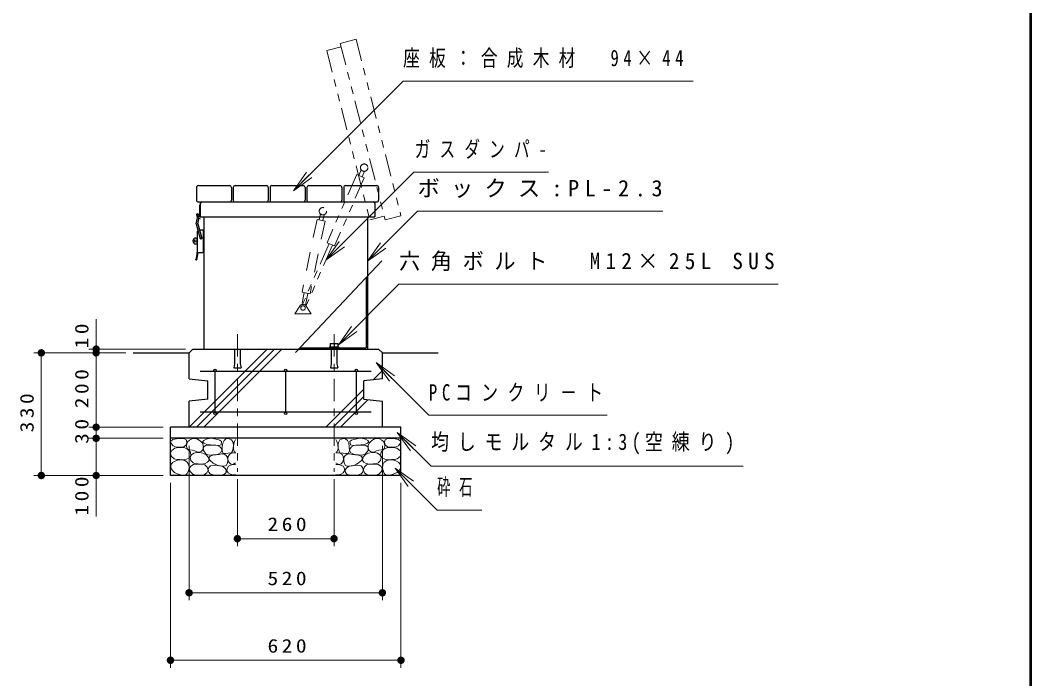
# Model space of a CAD drawing. Units: millimetres on the paper, scale 1:20. Extents: x -365 to 0, y -5 to 257.
# Drawn here: x -135.9 to 0, y 60.4 to 149 of the extents above; entities that cross this region are included whole.
import ezdxf

# ---------------------------------------------------------------- set-up
doc = ezdxf.new("R2010")
doc.units = ezdxf.units.MM
for name, pattern in [('USER1', [4.5, 2.5, -2]), ('USER2', [6, 3, -1, 1, -1]), ('USER3', [8, 3, -1, 1, -1, 1, -1])]:
    doc.linetypes.add(name, pattern=pattern)
doc.layers.add('LY_1', color=7, linetype='Continuous', lineweight=25)
doc.layers.add('LY_3', color=7, linetype='Continuous', lineweight=13)
doc.styles.add('ＭＳ ゴシック', font='')
doc.styles.get('ＭＳ ゴシック').set_extended_font_data('MS Gothic')

# ---------------------------------------------------------------- blocks, each defined once
blk = doc.blocks.new('filled_dot')
at = {"color": 0, "linetype": 'Continuous', "lineweight": -2, "const_width": 1.25}
blk.add_lwpolyline([(-0.625, 0, 1), (0.625, 0, 1)], format="xyb", close=True, dxfattribs=at)

msp = doc.modelspace()

# ---------------------------------------------------------------- linework, layer by layer
at = {"layer": 'LY_1', "linetype": 'USER3', "lineweight": 13}
for p, q in [((-90.756, 146.468), (-92.888, 145.926)), ((-92.888, 145.926), (-86.847, 122.182)), ((-90.756, 146.468), (-84.715, 122.725)), ((-92.765, 145.441), (-94.703, 144.948)), ((-94.703, 144.948), (-88.908, 122.174)), ((-90.669, 128.278), (-94.662, 119.11)), ((-89.66, 127.839), (-93.653, 118.671)), ((-89.66, 127.839), (-90.669, 128.278)), ((-90.067, 128.907), (-90.394, 128.158)), ((-89.609, 128.708), (-89.935, 127.958)), ((-86.97, 122.667), (-88.908, 122.174)), ((-84.715, 122.725), (-86.847, 122.182)), ((-94.387, 118.99), (-97.904, 110.916)), ((-93.928, 118.79), (-97.475, 110.647)), ((-93.653, 118.671), (-94.662, 119.11))]:
    msp.add_line(p, q, dxfattribs=at)
at = {"layer": 'LY_1', "lineweight": 13}
for p, q in [((-99.171, 126.1), (-97.404, 128.575)), ((-99.171, 126.1), (-97.05, 128.221)), ((-96.696, 127.867), (-99.171, 126.1)), ((-94.802, 116.785), (-93.034, 119.259)), ((-94.802, 116.785), (-92.681, 118.906)), ((-92.327, 118.552), (-94.802, 116.785)), ((-89.22, 116.616), (-87.452, 119.091)), ((-89.22, 116.616), (-87.099, 118.737)), ((-86.745, 118.384), (-89.22, 116.616)), ((-125.72, 104.289), (-125.72, 108.801)), ((-93.129, 105.375), (-91.361, 107.85)), ((-93.129, 105.375), (-91.008, 107.496)), ((-90.654, 107.143), (-93.129, 105.375)), ((-113.72, 104.789), (-126.72, 104.789)), ((-121.72, 104.289), (-134.095, 104.289)), ((-133.095, 87.789), (-133.095, 104.289)), ((-125.72, 94.289), (-125.72, 104.289)), ((-86.281, 100.496), (-88.049, 102.971)), ((-88.049, 102.971), (-85.574, 101.203)), ((-88.049, 102.971), (-85.927, 100.85)), ((-116.72, 94.289), (-126.72, 94.289)), ((-125.72, 92.789), (-125.72, 94.289)), ((-116.72, 92.789), (-126.72, 92.789)), ((-125.72, 82.262), (-125.72, 92.789)), ((-115.72, 92.789), (-115.72, 87.789)), ((-115.72, 92.789), (-106.97, 92.789)), ((-84.72, 92.789), (-93.47, 92.789)), ((-83.445, 91.094), (-85.213, 93.569)), ((-85.213, 93.569), (-82.738, 91.801)), ((-85.213, 93.569), (-83.092, 91.448)), ((-84.72, 92.789), (-84.72, 87.789)), ((-113.22, 91.789), (-113.22, 71.009)), ((-87.22, 91.789), (-87.22, 71.009)), ((-83.744, 86.318), (-85.512, 88.793)), ((-85.512, 88.793), (-83.037, 87.026)), ((-85.512, 88.793), (-83.39, 86.672)), ((-116.72, 87.789), (-134.095, 87.789)), ((-115.72, 87.789), (-106.97, 87.789)), ((-106.72, 87.289), (-106.72, 78.289)), ((-93.72, 87.289), (-93.72, 78.289)), ((-84.72, 87.789), (-93.47, 87.789)), ((-115.72, 86.789), (-115.72, 61.931)), ((-84.72, 86.789), (-84.72, 61.931)), ((-93.72, 79.289), (-106.72, 79.289)), ((-87.22, 72.009), (-113.22, 72.009)), ((-84.72, 62.931), (-115.72, 62.931))]:
    msp.add_line(p, q, dxfattribs=at)
at = {"layer": 'LY_1'}
for p, q in [((-112.22, 126.539), (-112.22, 124.839)), ((-111.97, 126.789), (-107.77, 126.789)), ((-107.52, 126.539), (-107.52, 124.839)), ((-107.27, 126.539), (-107.27, 124.839)), ((-107.02, 126.789), (-102.82, 126.789)), ((-102.57, 126.539), (-102.57, 124.839)), ((-102.32, 126.539), (-102.32, 124.839)), ((-102.07, 126.789), (-97.87, 126.789)), ((-97.62, 126.539), (-97.62, 124.839)), ((-97.37, 126.539), (-97.37, 124.839)), ((-97.12, 126.789), (-92.92, 126.789)), ((-92.67, 126.539), (-92.67, 124.839)), ((-92.42, 126.539), (-92.42, 124.839)), ((-92.17, 126.789), (-87.97, 126.789)), ((-87.72, 126.539), (-87.72, 124.839)), ((-111.97, 124.589), (-87.97, 124.589)), ((-111.82, 124.189), (-111.82, 122.739)), ((-111.72, 124.359), (-111.72, 122.589)), ((-88.22, 124.359), (-88.22, 122.589)), ((-112.27, 121.66), (-112.018, 122.859)), ((-112.22, 122.889), (-112.22, 122.839)), ((-112.064, 121.667), (-111.822, 122.818)), ((-112.02, 122.889), (-112.02, 122.839)), ((-111.839, 122.739), (-111.72, 122.739)), ((-111.72, 122.589), (-88.22, 122.589)), ((-111.22, 122.589), (-111.22, 104.789)), ((-89.22, 122.589), (-89.22, 104.789)), ((-112.27, 121.66), (-111.717, 119.662)), ((-112.064, 121.667), (-111.524, 119.715)), ((-112.32, 119.739), (-112.12, 119.739)), ((-112.12, 120.589), (-112.12, 117.789)), ((-111.835, 120.839), (-111.22, 120.839)), ((-111.32, 120.839), (-111.32, 117.789)), ((-112.32, 118.939), (-112.12, 118.939)), ((-112.12, 117.789), (-111.22, 117.789)), ((-112.237, 116.749), (-112.329, 116.789)), ((-98.928, 104.32), (-87.308, 116.689)), ((-89.38, 114.484), (-89.38, 104.949)), ((-113.22, 104.289), (-112.721, 104.789)), ((-113.216, 94.289), (-102.716, 104.789)), ((-112.72, 104.789), (-87.72, 104.789)), ((-112.226, 94.289), (-101.726, 104.789)), ((-111.236, 94.289), (-100.736, 104.789)), ((-107.095, 104.789), (-107.095, 102.789)), ((-106.345, 104.789), (-106.345, 102.789)), ((-98.337, 104.949), (-89.38, 104.949)), ((-94.32, 105.109), (-94.32, 104.949)), ((-94.32, 105.109), (-93.12, 105.109)), ((-94.245, 105.559), (-93.195, 105.559)), ((-94.245, 105.559), (-94.245, 105.109)), ((-94.095, 104.789), (-94.095, 102.789)), ((-93.72, 105.559), (-93.72, 105.109)), ((-93.345, 104.789), (-93.345, 102.789)), ((-93.195, 105.559), (-93.195, 105.109)), ((-93.12, 105.109), (-93.12, 104.949)), ((-87.72, 104.789), (-87.22, 104.289)), ((-120.72, 104.289), (-113.22, 104.289)), ((-113.22, 100.789), (-113.22, 104.289)), ((-87.22, 104.289), (-79.72, 104.289)), ((-87.22, 100.789), (-87.22, 104.289)), ((-107.095, 102.789), (-107.22, 102.289)), ((-107.22, 102.289), (-106.22, 102.289)), ((-106.345, 102.789), (-106.22, 102.289)), ((-94.095, 102.789), (-94.22, 102.289)), ((-94.22, 102.289), (-93.22, 102.289)), ((-93.345, 102.789), (-93.22, 102.289)), ((-113.22, 100.789), (-110.72, 100.539)), ((-88.72, 101.789), (-111.72, 101.789)), ((-109.72, 96.289), (-109.72, 101.789)), ((-100.22, 96.289), (-100.22, 101.789)), ((-90.72, 96.289), (-90.72, 101.789)), ((-87.22, 100.789), (-89.72, 100.539)), ((-88.454, 100.665), (-87.22, 101.9)), ((-110.72, 98.039), (-110.72, 100.539)), ((-94.831, 94.289), (-89.72, 99.4)), ((-89.72, 98.039), (-89.72, 100.539)), ((-110.72, 98.039), (-113.22, 97.789)), ((-93.841, 94.289), (-89.72, 98.41)), ((-92.851, 94.289), (-89.157, 97.982)), ((-89.72, 98.039), (-87.22, 97.789)), ((-113.22, 94.289), (-113.22, 97.789)), ((-87.22, 94.289), (-87.22, 97.789)), ((-88.72, 96.289), (-111.72, 96.289)), ((-115.72, 87.789), (-115.72, 94.289)), ((-84.72, 94.289), (-115.72, 94.289)), ((-84.72, 87.789), (-84.72, 94.289)), ((-84.72, 92.789), (-115.72, 92.789)), ((-84.72, 87.789), (-115.72, 87.789))]:
    msp.add_line(p, q, dxfattribs=at)
at = {"layer": 'LY_1', "linetype": 'USER1', "lineweight": 13}
for p, q in [((-95.551, 122.973), (-95.715, 122.173)), ((-95.061, 122.872), (-95.225, 122.072)), ((-96.008, 122.233), (-98.018, 112.437)), ((-94.931, 122.012), (-96.94, 112.216)), ((-94.931, 122.012), (-96.008, 122.233)), ((-96.941, 112.216), (-98.018, 112.437)), ((-97.724, 112.377), (-98.01, 110.984)), ((-97.234, 112.276), (-97.558, 110.699)), ((-98.986, 109.518), (-98.314, 110.584)), ((-96.797, 109.518), (-97.468, 110.584)), ((-98.986, 109.518), (-96.797, 109.518))]:
    msp.add_line(p, q, dxfattribs=at)
at = {"layer": 'LY_1', "linetype": 'USER2', "lineweight": 13}
for p, q in [((-106.72, 106.789), (-106.72, 88.289)), ((-93.72, 106.789), (-93.72, 88.289))]:
    msp.add_line(p, q, dxfattribs=at)
at = {"layer": 'LY_1', "lineweight": 13}
for points in [[(-99.171, 126.1), (-84.443, 140.828), (-45.431, 140.828)], [(-94.802, 116.785), (-82.993, 128.594), (-64.871, 128.594)], [(-89.22, 116.616), (-82.504, 123.332), (-49.487, 123.332)], [(-93.129, 105.375), (-84.985, 113.519), (-33.977, 113.519)], [(-88.049, 102.971), (-80.978, 95.9), (-56.966, 95.9)], [(-106.958, 92.617), (-107.112, 92.342), (-107.218, 92.048), (-107.267, 91.731), (-107.267, 91.391), (-107.144, 91.007), (-106.983, 90.945)], [(-93.483, 92.617), (-93.328, 92.342), (-93.222, 92.048), (-93.173, 91.731), (-93.173, 91.391), (-93.297, 91.007), (-93.458, 90.945)], [(-85.213, 93.569), (-80.679, 89.035), (-38.667, 89.035)], [(-106.97, 89.483), (-107.354, 89.248), (-107.671, 89.355), (-107.912, 89.644), (-108.009, 89.998), (-107.949, 90.35), (-107.795, 90.604), (-107.565, 90.784), (-107.26, 90.855), (-106.945, 90.821)], [(-93.47, 89.483), (-93.086, 89.248), (-92.769, 89.355), (-92.529, 89.644), (-92.431, 89.998), (-92.491, 90.35), (-92.645, 90.604), (-92.875, 90.784), (-93.18, 90.855), (-93.495, 90.821)], [(-106.97, 87.922), (-107.309, 87.882), (-107.652, 87.947), (-107.965, 88.131), (-108.147, 88.417), (-108.118, 88.752), (-107.924, 89.037), (-107.634, 89.185), (-107.305, 89.248), (-106.97, 89.285)], [(-93.47, 87.922), (-93.132, 87.882), (-92.789, 87.947), (-92.475, 88.131), (-92.293, 88.417), (-92.323, 88.752), (-92.516, 89.037), (-92.807, 89.185), (-93.136, 89.248), (-93.47, 89.285)], [(-85.512, 88.793), (-79.855, 83.136), (-73.854, 83.136)]]:
    msp.add_lwpolyline(points, dxfattribs=at)
for points in [[(-114.453, 91.614), (-114.922, 91.602), (-115.37, 91.787), (-115.631, 92.076), (-115.705, 92.382), (-115.41, 92.629), (-114.924, 92.741), (-114.617, 92.773), (-114.317, 92.779), (-113.921, 92.745), (-113.611, 92.58), (-113.517, 92.271), (-113.598, 91.924), (-113.97, 91.602)], [(-112.161, 90.957), (-112.448, 91.095), (-112.756, 91.193), (-113.113, 91.235), (-113.413, 91.341), (-113.569, 91.695), (-113.512, 92.134), (-113.37, 92.375), (-113.165, 92.556), (-112.821, 92.713), (-112.446, 92.754), (-112.075, 92.66), (-111.74, 92.456), (-111.478, 92.189), (-111.319, 91.862), (-111.302, 91.531), (-111.418, 91.217), (-111.601, 91.023), (-111.839, 90.92)], [(-110.317, 91.896), (-110.567, 91.916), (-110.833, 91.979), (-111.214, 92.13), (-111.405, 92.328), (-111.248, 92.509), (-110.93, 92.663), (-110.526, 92.784), (-110.163, 92.802), (-109.796, 92.735), (-109.396, 92.635), (-109.073, 92.55), (-108.852, 92.37), (-108.922, 91.91), (-109.225, 91.819), (-109.605, 91.868), (-109.97, 91.886)], [(-107.503, 90.833), (-107.961, 90.784), (-108.32, 90.727), (-108.618, 90.759), (-108.784, 91.126), (-108.767, 91.676), (-108.701, 92.138), (-108.519, 92.506), (-108.269, 92.7), (-107.961, 92.779), (-107.515, 92.593), (-107.299, 92.249), (-107.23, 91.837), (-107.274, 91.45), (-107.391, 91.081)], [(-92.937, 90.833), (-92.479, 90.784), (-92.12, 90.727), (-91.822, 90.759), (-91.656, 91.126), (-91.674, 91.676), (-91.739, 92.138), (-91.921, 92.506), (-92.171, 92.7), (-92.479, 92.779), (-92.925, 92.593), (-93.141, 92.249), (-93.21, 91.837), (-93.166, 91.45), (-93.049, 91.081)], [(-90.123, 91.896), (-89.873, 91.916), (-89.607, 91.979), (-89.227, 92.13), (-89.036, 92.328), (-89.192, 92.509), (-89.51, 92.663), (-89.914, 92.784), (-90.277, 92.802), (-90.644, 92.735), (-91.044, 92.635), (-91.368, 92.55), (-91.588, 92.37), (-91.518, 91.91), (-91.215, 91.819), (-90.835, 91.868), (-90.471, 91.886)], [(-88.279, 90.957), (-87.992, 91.095), (-87.684, 91.193), (-87.327, 91.235), (-87.028, 91.341), (-86.871, 91.695), (-86.929, 92.134), (-87.071, 92.375), (-87.275, 92.556), (-87.62, 92.713), (-87.994, 92.754), (-88.365, 92.66), (-88.7, 92.456), (-88.962, 92.189), (-89.121, 91.862), (-89.138, 91.531), (-89.022, 91.217), (-88.839, 91.023), (-88.601, 90.92)], [(-85.987, 91.614), (-85.518, 91.602), (-85.07, 91.787), (-84.809, 92.076), (-84.736, 92.382), (-85.03, 92.629), (-85.516, 92.741), (-85.824, 92.773), (-86.123, 92.779), (-86.519, 92.745), (-86.829, 92.58), (-86.923, 92.271), (-86.842, 91.924), (-86.47, 91.602)], [(-114.453, 89.941), (-114.841, 89.935), (-115.221, 90.053), (-115.591, 90.364), (-115.742, 90.771), (-115.55, 91.167), (-115.147, 91.453), (-114.704, 91.574), (-114.255, 91.577), (-113.799, 91.502), (-113.375, 91.292), (-113.051, 90.917), (-112.967, 90.486), (-113.179, 90.175), (-113.549, 89.966), (-114.007, 89.881)], [(-110.024, 90.557), (-110.512, 90.517), (-110.972, 90.682), (-111.298, 91.131), (-111.307, 91.603), (-110.98, 91.816), (-110.512, 91.882), (-110.118, 91.881), (-109.745, 91.854), (-109.388, 91.807), (-109.062, 91.659), (-108.868, 91.421), (-108.81, 91.143), (-108.99, 90.853), (-109.327, 90.655), (-109.677, 90.559)], [(-90.416, 90.557), (-89.928, 90.517), (-89.468, 90.682), (-89.142, 91.131), (-89.133, 91.603), (-89.46, 91.816), (-89.928, 91.882), (-90.322, 91.881), (-90.695, 91.854), (-91.052, 91.807), (-91.379, 91.659), (-91.572, 91.421), (-91.63, 91.143), (-91.45, 90.853), (-91.114, 90.655), (-90.764, 90.559)], [(-85.987, 89.941), (-85.599, 89.935), (-85.219, 90.053), (-84.849, 90.364), (-84.698, 90.771), (-84.89, 91.167), (-85.293, 91.453), (-85.737, 91.574), (-86.185, 91.577), (-86.642, 91.502), (-87.065, 91.292), (-87.39, 90.917), (-87.474, 90.486), (-87.261, 90.175), (-86.891, 89.966), (-86.433, 89.881)], [(-114.193, 87.823), (-114.553, 87.909), (-114.899, 88.046), (-115.199, 88.211), (-115.457, 88.442), (-115.664, 88.824), (-115.68, 89.223), (-115.431, 89.541), (-115.023, 89.756), (-114.605, 89.877), (-114.196, 89.897), (-113.809, 89.793), (-113.481, 89.561), (-113.264, 89.235), (-113.221, 88.786), (-113.351, 88.318), (-113.481, 88.059), (-113.673, 87.872), (-113.924, 87.803)], [(-111.988, 89.347), (-112.338, 89.351), (-112.669, 89.471), (-112.984, 89.814), (-113.066, 90.251), (-112.894, 90.575), (-112.583, 90.796), (-112.217, 90.879), (-111.839, 90.871), (-111.355, 90.801), (-110.91, 90.586), (-110.604, 90.221), (-110.538, 89.817), (-110.731, 89.575), (-111.046, 89.409), (-111.523, 89.305)], [(-109.466, 89.162), (-109.724, 89.296), (-109.982, 89.469), (-110.405, 89.814), (-110.568, 90.18), (-110.362, 90.402), (-110.01, 90.543), (-109.573, 90.586), (-109.159, 90.613), (-108.859, 90.689), (-108.559, 90.71), (-108.211, 90.501), (-108.055, 90.197), (-108.016, 89.832), (-108.061, 89.437), (-108.239, 89.148), (-108.494, 89.066), (-108.797, 89.065), (-109.141, 89.093)], [(-90.974, 89.162), (-90.716, 89.296), (-90.458, 89.469), (-90.036, 89.814), (-89.872, 90.18), (-90.078, 90.402), (-90.43, 90.543), (-90.868, 90.586), (-91.281, 90.613), (-91.581, 90.689), (-91.881, 90.71), (-92.23, 90.501), (-92.385, 90.197), (-92.425, 89.832), (-92.379, 89.437), (-92.202, 89.148), (-91.946, 89.066), (-91.644, 89.065), (-91.3, 89.093)], [(-88.452, 89.347), (-88.102, 89.351), (-87.771, 89.471), (-87.456, 89.814), (-87.375, 90.251), (-87.546, 90.575), (-87.858, 90.796), (-88.223, 90.879), (-88.601, 90.871), (-89.085, 90.801), (-89.53, 90.586), (-89.837, 90.221), (-89.902, 89.817), (-89.709, 89.575), (-89.394, 89.409), (-88.917, 89.305)], [(-86.247, 87.823), (-85.887, 87.909), (-85.541, 88.046), (-85.241, 88.211), (-84.983, 88.442), (-84.776, 88.824), (-84.76, 89.223), (-85.009, 89.541), (-85.417, 89.756), (-85.835, 89.877), (-86.244, 89.897), (-86.631, 89.793), (-86.959, 89.561), (-87.176, 89.235), (-87.219, 88.786), (-87.09, 88.318), (-86.959, 88.059), (-86.767, 87.872), (-86.516, 87.803)], [(-111.951, 87.81), (-112.348, 87.825), (-112.731, 87.971), (-113.087, 88.309), (-113.202, 88.727), (-113.004, 89.048), (-112.644, 89.26), (-112.214, 89.324), (-111.777, 89.309), (-111.426, 89.303), (-111.096, 89.222), (-110.781, 88.915), (-110.675, 88.491), (-110.837, 88.126), (-111.17, 87.872), (-111.558, 87.775)], [(-108.211, 88.535), (-108.253, 88.2), (-108.453, 87.986), (-108.741, 87.865), (-109.135, 87.822), (-109.536, 87.837), (-109.989, 87.86), (-110.387, 88.005), (-110.585, 88.255), (-110.652, 88.576), (-110.561, 88.873), (-110.359, 89.092), (-109.921, 89.19), (-109.424, 89.134), (-109.029, 89.088), (-108.671, 88.981), (-108.415, 88.789)], [(-92.23, 88.535), (-92.188, 88.2), (-91.987, 87.986), (-91.7, 87.865), (-91.305, 87.822), (-90.905, 87.837), (-90.452, 87.86), (-90.054, 88.005), (-89.855, 88.255), (-89.789, 88.576), (-89.879, 88.873), (-90.082, 89.092), (-90.52, 89.19), (-91.016, 89.134), (-91.412, 89.088), (-91.769, 88.981), (-92.025, 88.789)], [(-88.49, 87.81), (-88.092, 87.825), (-87.709, 87.971), (-87.353, 88.309), (-87.238, 88.727), (-87.437, 89.048), (-87.796, 89.26), (-88.227, 89.324), (-88.663, 89.309), (-89.015, 89.303), (-89.344, 89.222), (-89.659, 88.915), (-89.766, 88.491), (-89.603, 88.126), (-89.27, 87.872), (-88.882, 87.775)]]:
    msp.add_lwpolyline(points, close=True, dxfattribs=at)
at = {"layer": 'LY_1', "linetype": 'USER3', "lineweight": 13}
msp.add_circle((-89.665, 129.204), 0.5, dxfattribs=at)
at = {"layer": 'LY_1', "linetype": 'USER1', "lineweight": 13}
msp.add_circle((-95.22, 123.339), 0.5, dxfattribs=at)
at = {"layer": 'LY_1'}
for centre, radius in [((-111.62, 119.689), 0.1), ((-112.32, 119.339), 0.175), ((-109.72, 101.939), 0.15), ((-100.22, 101.939), 0.15), ((-90.72, 101.939), 0.15), ((-109.72, 96.139), 0.15), ((-100.22, 96.139), 0.15), ((-90.72, 96.139), 0.15)]:
    msp.add_circle(centre, radius, dxfattribs=at)
at = {"layer": 'LY_1', "linetype": 'USER2', "lineweight": 13}
msp.add_circle((-97.891, 110.318), 0.3, dxfattribs=at)
at = {"layer": 'LY_1'}
for centre, radius, start, end in [((-111.97, 126.539), 0.25, 90, 180), ((-107.77, 126.539), 0.25, 0, 90), ((-107.02, 126.539), 0.25, 90, 180), ((-102.82, 126.539), 0.25, 0, 90), ((-102.07, 126.539), 0.25, 90, 180), ((-97.87, 126.539), 0.25, 0, 90), ((-97.12, 126.539), 0.25, 90, 180), ((-92.92, 126.539), 0.25, 0, 90), ((-92.17, 126.539), 0.25, 90, 180), ((-87.97, 126.539), 0.25, 0, 90), ((-111.97, 124.839), 0.25, 180, 270), ((-111.49, 124.359), 0.23, 90, 180), ((-107.77, 124.839), 0.25, 270, 0), ((-107.02, 124.839), 0.25, 180, 270), ((-102.82, 124.839), 0.25, 270, 0), ((-102.07, 124.839), 0.25, 180, 270), ((-97.87, 124.839), 0.25, 270, 0), ((-97.12, 124.839), 0.25, 180, 270), ((-92.92, 124.839), 0.25, 270, 0), ((-92.17, 124.839), 0.25, 180, 270), ((-88.45, 124.359), 0.23, 0, 90), ((-87.97, 124.839), 0.25, 270, 0), ((-112.12, 122.889), 0.1, 0, 180), ((-111.72, 122.839), 0.5, 179.99999, 221.8636), ((-111.92, 122.839), 0.1, 348.12258, 168.12258), ((-111.72, 122.839), 0.5, 247.08598, 270), ((-112.32, 119.339), 0.4, 90, 270), ((-111.87, 120.589), 0.25, 128.90056, 180), ((-114.62, 117.789), 2.5, 336.42182, 0), ((-114.62, 117.789), 2.6, 336.42182, 0)]:
    msp.add_arc(centre, radius, start, end, dxfattribs=at)
at = {"layer": 'LY_1', "linetype": 'USER1', "lineweight": 13}
msp.add_arc((-97.891, 110.318), 0.5, 32.19067, 147.80934, dxfattribs=at)
at = {"layer": 'LY_3', "lineweight": 50}
msp.add_line((0, 0), (0, 257), dxfattribs=at)

# ---------------------------------------------------------------- block references
at = {"layer": 'LY_1', "lineweight": 13, "xscale": 0.4, "yscale": 0.4}
for p, rotation in [((-133.095, 104.289), 270), ((-125.72, 104.789), 270), ((-125.72, 104.289), 90), ((-125.72, 104.289), 270), ((-125.72, 94.289), 270), ((-125.72, 92.789), 90), ((-125.72, 92.789), 270), ((-133.095, 87.789), 90), ((-125.72, 87.789), 90), ((-93.72, 79.289), 180), ((-87.22, 72.009), 180), ((-84.72, 62.931), 180)]:
    msp.add_blockref('filled_dot', p, dxfattribs=dict(at, rotation=rotation))
for p in [(-106.72, 79.289), (-113.22, 72.009), (-115.72, 62.931)]:
    msp.add_blockref('filled_dot', p, dxfattribs=at)

# ---------------------------------------------------------------- texts
at = {"layer": 'LY_1', "style": 'ＭＳ ゴシック'}
for s, insert, char_height, attachment_point in [('\\T1.55;\\W0.75;座板：合成木材\u300094×44', (-84.431, 143.828), 2.199, 4), ('\\T1.59;\\W0.7;ガスダンパ-', (-82.871, 131.594), 2.199, 4), ('\\T1.5;ボックス:PL-2.3', (-82.487, 126.332), 2.199, 4), ('\\T1.5;\\W0.95;六角ボルト\u3000M12×25L\\~SUS', (-84.977, 116.519), 2.199, 4), ('\\T1.57;\\W0.75;PCコンクリ－ト', (-80.966, 98.9), 2.199, 4), ('\\T1.5;\\W0.8;均しモルタル1:3(空練り)', (-80.667, 92.035), 2.199, 4), ('\\T1.64;\\W0.6;砕石', (-79.854, 86.136), 2.199, 4), ('\\T1.33;\\W1.15;260', (-99.805, 80.289), 1.833, 8), ('\\T1.33;\\W1.15;520', (-99.805, 73.009), 1.833, 8), ('\\T1.33;\\W1.15;620', (-99.805, 63.931), 1.833, 8)]:
    msp.add_mtext(s, dxfattribs=dict(at, insert=insert, char_height=char_height, attachment_point=attachment_point))
at = {"layer": 'LY_1', "char_height": 1.833, "attachment_point": 8, "rotation": 90, "style": 'ＭＳ ゴシック'}
for s, insert in [('\\T1.34;\\W1.15;10', (-126.72, 106.801)), ('\\T1.33;\\W1.15;200', (-126.72, 99.705)), ('\\T1.33;\\W1.15;330', (-134.095, 96.454)), ('\\T1.34;\\W1.15;30', (-126.72, 93.967)), ('\\T1.33;\\W1.15;100', (-126.72, 85.262))]:
    msp.add_mtext(s, dxfattribs=dict(at, insert=insert))

doc.saveas('drawing.dxf')
